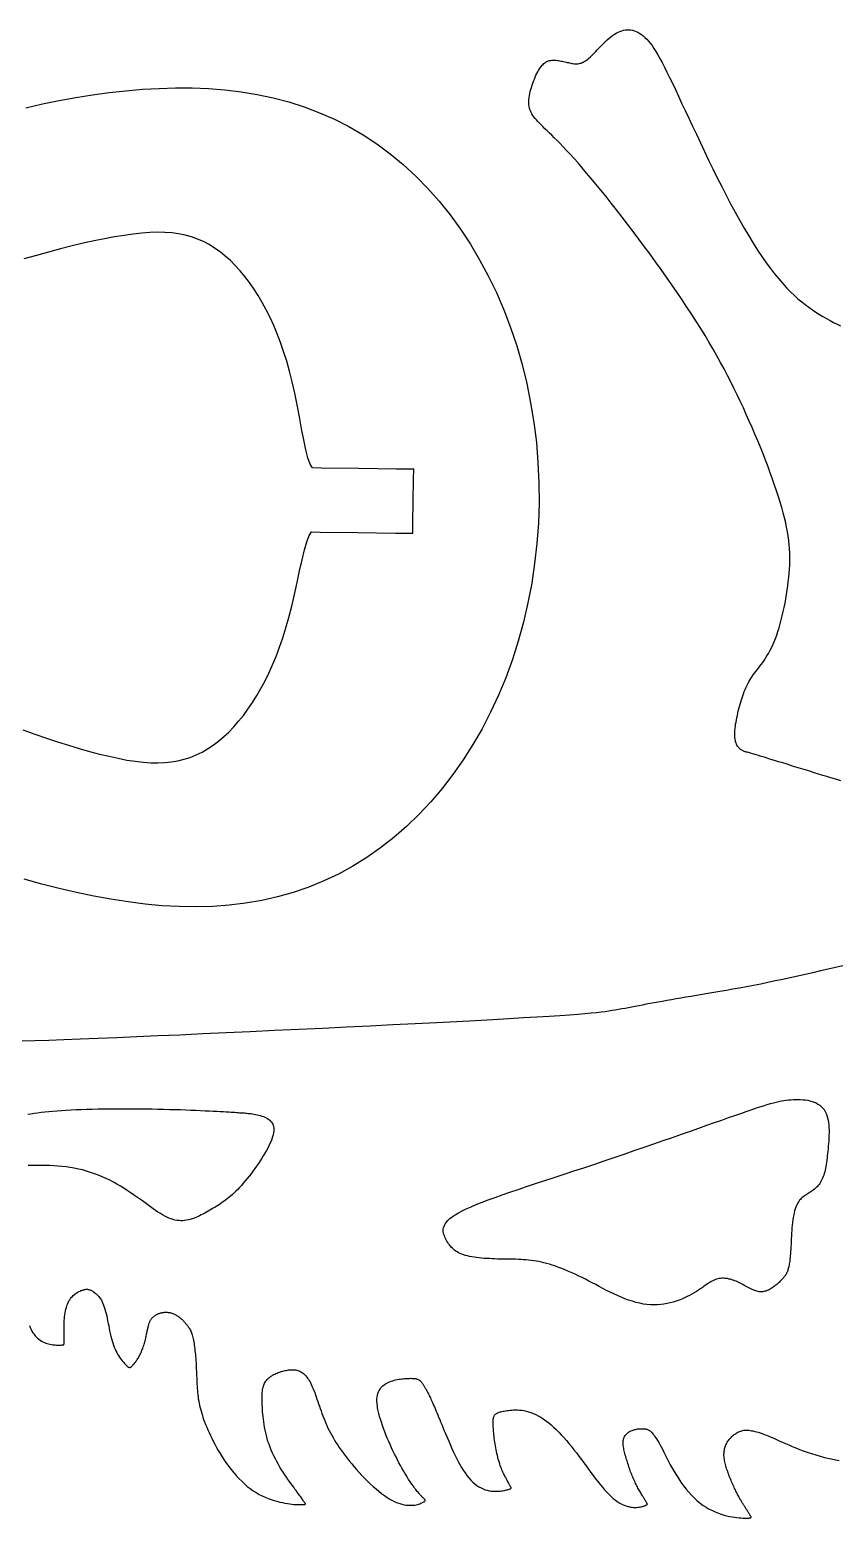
# Model space of a CAD drawing. Header units: millimetres. Extents: x 183 to 709, y 54 to 434.
# Drawn here: x 451.3 to 511.8, y 53.6 to 165.1 of the extents above; entities that cross this region are included whole.
import ezdxf

# ---------------------------------------------------------------- set-up
doc = ezdxf.new("R2010")
doc.units = ezdxf.units.MM

msp = doc.modelspace()

# ---------------------------------------------------------------- linework, layer by layer
for p, q in [((473.11, 132.27), (472.47, 132.28)), ((475.94, 132.23), (473.11, 132.27)), ((478.76, 132.19), (475.94, 132.23)), ((480.05, 132.18), (478.76, 132.19)), ((480.04, 131.43), (480.05, 132.18)), ((480.02, 129.78), (480.04, 131.43)), ((479.99, 128.13), (480.02, 129.78)), ((472.41, 127.48), (473.05, 127.47)), ((473.05, 127.47), (475.87, 127.43)), ((475.87, 127.43), (478.7, 127.39)), ((478.7, 127.39), (479.98, 127.38)), ((479.98, 127.38), (479.99, 128.13))]:
    msp.add_line(p, q)
for points in [[(512.04, 108.83), (511.81, 108.9), (511.56, 108.98), (511.28, 109.06), (510.99, 109.15), (510.69, 109.24), (510.37, 109.34), (510.04, 109.44), (509.71, 109.55), (509.37, 109.65), (509.03, 109.76), (508.68, 109.86), (508.34, 109.97), (508.01, 110.07), (507.69, 110.17), (507.37, 110.26), (507.07, 110.36), (506.79, 110.44), (506.53, 110.52), (506.29, 110.6), (506.08, 110.66), (505.88, 110.72), (505.71, 110.78), (505.56, 110.82), (505.42, 110.86), (505.31, 110.9), (505.21, 110.92), (505.13, 110.95), (505.06, 110.97), (505, 110.98), (504.95, 110.99), (504.91, 111), (504.87, 111.01), (504.83, 111.03), (504.8, 111.04), (504.76, 111.05), (504.72, 111.07), (504.67, 111.1), (504.62, 111.12), (504.58, 111.15), (504.53, 111.19), (504.48, 111.22), (504.43, 111.27), (504.39, 111.32), (504.34, 111.38), (504.3, 111.44), (504.26, 111.51), (504.22, 111.58), (504.19, 111.67), (504.16, 111.76), (504.14, 111.86), (504.12, 111.96), (504.11, 112.08), (504.1, 112.2), (504.1, 112.33), (504.1, 112.47), (504.11, 112.61), (504.12, 112.76), (504.14, 112.91), (504.16, 113.07), (504.19, 113.23), (504.22, 113.4), (504.25, 113.56), (504.29, 113.73), (504.32, 113.9), (504.36, 114.07), (504.41, 114.24), (504.45, 114.4), (504.5, 114.57), (504.54, 114.73), (504.59, 114.89), (504.64, 115.05), (504.7, 115.21), (504.75, 115.36), (504.81, 115.52), (504.87, 115.67), (504.93, 115.81), (505, 115.96), (505.07, 116.1), (505.15, 116.24), (505.22, 116.38), (505.3, 116.51), (505.39, 116.64), (505.48, 116.77), (505.57, 116.9), (505.67, 117.03), (505.77, 117.15), (505.87, 117.28), (505.97, 117.42), (506.08, 117.56), (506.19, 117.7), (506.3, 117.86), (506.41, 118.02), (506.51, 118.2), (506.62, 118.38), (506.73, 118.58), (506.84, 118.79), (506.94, 119.01), (507.04, 119.24), (507.14, 119.49), (507.24, 119.75), (507.33, 120.02), (507.42, 120.3), (507.5, 120.59), (507.58, 120.89), (507.65, 121.2), (507.73, 121.51), (507.79, 121.83), (507.86, 122.15), (507.92, 122.47), (507.97, 122.79), (508.02, 123.12), (508.06, 123.44), (508.1, 123.76), (508.14, 124.07), (508.17, 124.38), (508.19, 124.69), (508.21, 124.99), (508.22, 125.29), (508.22, 125.6), (508.21, 125.9), (508.2, 126.21), (508.17, 126.52), (508.14, 126.83), (508.1, 127.16), (508.04, 127.49), (507.98, 127.83), (507.91, 128.17), (507.82, 128.54), (507.72, 128.91), (507.62, 129.3), (507.5, 129.7), (507.37, 130.12), (507.23, 130.55), (507.08, 130.99), (506.93, 131.44), (506.76, 131.9), (506.59, 132.37), (506.4, 132.85), (506.22, 133.33), (506.02, 133.82), (505.82, 134.31), (505.61, 134.8), (505.4, 135.3), (505.18, 135.79), (504.96, 136.29), (504.74, 136.78), (504.51, 137.27), (504.28, 137.75), (504.04, 138.24), (503.8, 138.72), (503.55, 139.21), (503.3, 139.69), (503.03, 140.18), (502.76, 140.68), (502.47, 141.17), (502.18, 141.68), (501.87, 142.19), (501.55, 142.71), (501.22, 143.23), (500.88, 143.77), (500.52, 144.31), (500.16, 144.86), (499.78, 145.42), (499.39, 145.98), (498.99, 146.56), (498.58, 147.13), (498.17, 147.71), (497.75, 148.28), (497.33, 148.85), (496.91, 149.42), (496.49, 149.98), (496.07, 150.53), (495.66, 151.07), (495.25, 151.6), (494.85, 152.11), (494.46, 152.61), (494.07, 153.08), (493.7, 153.53), (493.34, 153.97), (493, 154.37), (492.67, 154.76), (492.36, 155.12), (492.06, 155.46), (491.77, 155.77), (491.5, 156.06), (491.25, 156.33), (491.01, 156.58), (490.79, 156.8), (490.58, 157.01), (490.39, 157.2), (490.21, 157.38), (490.04, 157.54), (489.88, 157.69), (489.74, 157.83), (489.6, 157.97), (489.47, 158.1), (489.36, 158.22), (489.25, 158.35), (489.15, 158.46), (489.06, 158.58), (488.98, 158.69), (488.91, 158.8), (488.85, 158.91), (488.8, 159.02), (488.75, 159.13), (488.72, 159.25), (488.69, 159.36), (488.68, 159.49), (488.67, 159.61), (488.67, 159.74), (488.68, 159.88), (488.69, 160.02), (488.72, 160.17), (488.75, 160.32), (488.78, 160.47), (488.82, 160.63), (488.87, 160.78), (488.92, 160.94), (488.97, 161.1), (489.03, 161.25), (489.09, 161.4), (489.15, 161.55), (489.21, 161.69), (489.28, 161.82), (489.34, 161.95), (489.41, 162.06), (489.47, 162.17), (489.54, 162.27), (489.6, 162.36), (489.67, 162.44), (489.74, 162.51), (489.8, 162.57), (489.87, 162.63), (489.94, 162.68), (490.01, 162.72), (490.08, 162.75), (490.16, 162.78), (490.23, 162.8), (490.31, 162.81), (490.39, 162.83), (490.47, 162.83), (490.55, 162.83), (490.64, 162.83), (490.72, 162.82), (490.81, 162.81), (490.9, 162.8), (491, 162.78), (491.09, 162.76), (491.18, 162.74), (491.27, 162.72), (491.37, 162.7), (491.46, 162.68), (491.55, 162.66), (491.64, 162.64), (491.73, 162.62), (491.81, 162.6), (491.9, 162.58), (491.98, 162.57), (492.06, 162.56), (492.14, 162.56), (492.22, 162.55), (492.29, 162.55), (492.37, 162.56), (492.45, 162.57), (492.52, 162.59), (492.6, 162.61), (492.67, 162.64), (492.75, 162.68), (492.83, 162.72), (492.91, 162.77), (493, 162.83), (493.09, 162.9), (493.18, 162.97), (493.27, 163.06), (493.37, 163.15), (493.47, 163.25), (493.58, 163.36), (493.69, 163.47), (493.8, 163.59), (493.92, 163.72), (494.04, 163.84), (494.16, 163.97), (494.29, 164.09), (494.42, 164.22), (494.55, 164.34), (494.68, 164.46), (494.82, 164.57), (494.95, 164.67), (495.09, 164.76), (495.22, 164.85), (495.36, 164.92), (495.5, 164.98), (495.63, 165.03), (495.77, 165.07), (495.91, 165.09), (496.04, 165.1), (496.18, 165.1), (496.31, 165.09), (496.45, 165.06), (496.58, 165.02), (496.72, 164.97), (496.85, 164.91), (496.98, 164.83), (497.11, 164.74), (497.24, 164.64), (497.37, 164.53), (497.5, 164.4), (497.63, 164.25), (497.77, 164.09), (497.9, 163.91), (498.04, 163.71), (498.18, 163.48), (498.34, 163.23), (498.49, 162.95), (498.66, 162.64), (498.84, 162.3), (499.02, 161.92), (499.22, 161.52), (499.43, 161.09), (499.65, 160.62), (499.88, 160.13), (500.12, 159.61), (500.38, 159.06), (500.65, 158.48), (500.93, 157.88), (501.22, 157.27), (501.52, 156.63), (501.82, 155.99), (502.14, 155.33), (502.46, 154.68), (502.79, 154.02), (503.12, 153.36), (503.45, 152.71), (503.79, 152.07), (504.13, 151.44), (504.47, 150.82), (504.8, 150.23), (505.14, 149.66), (505.47, 149.12), (505.8, 148.6), (506.13, 148.11), (506.45, 147.65), (506.77, 147.22), (507.08, 146.81), (507.39, 146.43), (507.69, 146.09), (507.98, 145.77), (508.27, 145.47), (508.56, 145.2), (508.83, 144.95), (509.11, 144.72), (509.38, 144.51), (509.65, 144.31), (509.91, 144.12), (510.18, 143.94), (510.44, 143.77), (510.7, 143.61), (510.96, 143.46), (511.23, 143.32), (511.49, 143.18), (511.76, 143.04), (512.02, 142.92)], [(451, 159.26), (452.25, 159.54), (453.5, 159.8), (454.75, 160.02), (456, 160.22), (457.24, 160.39), (458.49, 160.53), (459.74, 160.64), (460.98, 160.71), (462.22, 160.75), (463.46, 160.74), (464.69, 160.69), (465.91, 160.6), (467.12, 160.45), (468.33, 160.25), (469.52, 160), (470.7, 159.69), (471.86, 159.32), (473, 158.89), (474.11, 158.4), (475.2, 157.85), (476.26, 157.23), (477.3, 156.55), (478.3, 155.81), (479.26, 155), (480.2, 154.14), (481.09, 153.23), (481.95, 152.26), (482.78, 151.23), (483.56, 150.16), (484.3, 149.04), (484.99, 147.87), (485.64, 146.66), (486.25, 145.41), (486.8, 144.12), (487.31, 142.79), (487.77, 141.43), (488.17, 140.03), (488.52, 138.6), (488.81, 137.14), (489.05, 135.67), (489.24, 134.18), (489.36, 132.67), (489.43, 131.16), (489.44, 129.65), (489.39, 128.13), (489.28, 126.62), (489.11, 125.12), (488.89, 123.64), (488.61, 122.17), (488.27, 120.72), (487.88, 119.3), (487.44, 117.92), (486.94, 116.56), (486.4, 115.25), (485.81, 113.97), (485.17, 112.74), (484.48, 111.55), (483.76, 110.4), (482.99, 109.3), (482.18, 108.25), (481.33, 107.25), (480.44, 106.31), (479.52, 105.42), (478.56, 104.58), (477.57, 103.81), (476.55, 103.09), (475.5, 102.44), (474.42, 101.85), (473.32, 101.33), (472.19, 100.87), (471.03, 100.48), (469.86, 100.15), (468.67, 99.88), (467.46, 99.67), (466.24, 99.52), (465, 99.43), (463.75, 99.39), (462.49, 99.41), (461.22, 99.48), (459.95, 99.6), (458.67, 99.76), (457.38, 99.96), (456.09, 100.19), (454.79, 100.47), (453.49, 100.77), (452.19, 101.1), (450.89, 101.46)], [(472.47, 132.28), (472.3, 132.56), (472.13, 133.02), (471.98, 133.64), (471.82, 134.39), (471.66, 135.21), (471.49, 136.1), (471.32, 137), (471.14, 137.88), (470.95, 138.73), (470.75, 139.52), (470.54, 140.28), (470.31, 140.99), (470.08, 141.68), (469.83, 142.32), (469.57, 142.94), (469.3, 143.54), (469.01, 144.11), (468.71, 144.66), (468.4, 145.19), (468.08, 145.69), (467.75, 146.17), (467.41, 146.62), (467.06, 147.04), (466.69, 147.44), (466.32, 147.81), (465.94, 148.15), (465.55, 148.47), (465.14, 148.75), (464.73, 149.01), (464.3, 149.23), (463.86, 149.42), (463.41, 149.58), (462.94, 149.71), (462.45, 149.81), (461.95, 149.88), (461.42, 149.92), (460.87, 149.93), (460.29, 149.91), (459.68, 149.87), (459.04, 149.8), (458.36, 149.7), (457.64, 149.59), (456.9, 149.45), (456.12, 149.29), (455.3, 149.11), (454.47, 148.91), (453.6, 148.69), (452.71, 148.45), (451.8, 148.2), (450.86, 147.93)], [(450.78, 112.65), (451.67, 112.34), (452.54, 112.04), (453.38, 111.76), (454.21, 111.5), (455.01, 111.26), (455.78, 111.04), (456.52, 110.84), (457.24, 110.67), (457.92, 110.52), (458.58, 110.39), (459.2, 110.3), (459.79, 110.23), (460.36, 110.19), (460.9, 110.18), (461.42, 110.2), (461.92, 110.25), (462.4, 110.33), (462.87, 110.45), (463.32, 110.59), (463.77, 110.77), (464.2, 110.98), (464.62, 111.23), (465.03, 111.5), (465.43, 111.8), (465.82, 112.13), (466.21, 112.49), (466.58, 112.88), (466.94, 113.3), (467.3, 113.74), (467.64, 114.21), (467.98, 114.7), (468.3, 115.22), (468.61, 115.76), (468.92, 116.32), (469.2, 116.91), (469.48, 117.52), (469.75, 118.16), (470, 118.84), (470.25, 119.54), (470.48, 120.29), (470.71, 121.08), (470.92, 121.92), (471.12, 122.8), (471.32, 123.7), (471.51, 124.57), (471.69, 125.4), (471.87, 126.14), (472.05, 126.75), (472.23, 127.21), (472.41, 127.48)], [(512.2, 94.97), (511.64, 94.85), (511.08, 94.72), (510.52, 94.59), (509.95, 94.46), (509.38, 94.33), (508.82, 94.2), (508.25, 94.08), (507.69, 93.96), (507.13, 93.84), (506.58, 93.72), (506.04, 93.61), (505.5, 93.51), (504.98, 93.41), (504.46, 93.31), (503.96, 93.22), (503.47, 93.13), (502.99, 93.05), (502.53, 92.97), (502.09, 92.89), (501.65, 92.82), (501.23, 92.75), (500.83, 92.68), (500.44, 92.62), (500.06, 92.55), (499.7, 92.49), (499.35, 92.43), (499.01, 92.37), (498.68, 92.31), (498.36, 92.26), (498.06, 92.2), (497.76, 92.14), (497.47, 92.09), (497.19, 92.04), (496.92, 91.99), (496.65, 91.93), (496.39, 91.89), (496.13, 91.84), (495.88, 91.79), (495.64, 91.75), (495.39, 91.7), (495.15, 91.66), (494.91, 91.62), (494.66, 91.58), (494.39, 91.54), (494.09, 91.5), (493.75, 91.46), (493.35, 91.42), (492.88, 91.38), (492.34, 91.33), (491.72, 91.29), (491, 91.24), (490.19, 91.18), (489.28, 91.13), (488.28, 91.07), (487.18, 91), (485.98, 90.94), (484.67, 90.86), (483.26, 90.79), (481.75, 90.71), (480.16, 90.63), (478.5, 90.55), (476.79, 90.46), (475.03, 90.38), (473.24, 90.29), (471.44, 90.2), (469.62, 90.12), (467.81, 90.03), (466.02, 89.95), (464.27, 89.87), (462.55, 89.79), (460.9, 89.72), (459.31, 89.65), (457.81, 89.59), (456.39, 89.53), (455.07, 89.48), (453.85, 89.43), (452.72, 89.39), (451.68, 89.36), (450.73, 89.33)], [(451.15, 83.85), (451.38, 83.89), (451.63, 83.93), (451.88, 83.97), (452.15, 84), (452.43, 84.03), (452.72, 84.06), (453.02, 84.09), (453.34, 84.12), (453.68, 84.14), (454.02, 84.16), (454.39, 84.18), (454.76, 84.2), (455.15, 84.21), (455.55, 84.23), (455.97, 84.24), (456.39, 84.25), (456.83, 84.26), (457.27, 84.26), (457.72, 84.27), (458.18, 84.27), (458.64, 84.27), (459.09, 84.27), (459.55, 84.27), (460, 84.26), (460.45, 84.25), (460.9, 84.24), (461.34, 84.24), (461.76, 84.22), (462.18, 84.21), (462.59, 84.2), (462.99, 84.18), (463.37, 84.17), (463.74, 84.16), (464.09, 84.14), (464.43, 84.12), (464.75, 84.11), (465.04, 84.09), (465.32, 84.08), (465.57, 84.07), (465.8, 84.05), (466.01, 84.04), (466.2, 84.03), (466.37, 84.02), (466.52, 84.01), (466.66, 84), (466.79, 83.99), (466.9, 83.98), (467.01, 83.97), (467.11, 83.97), (467.2, 83.96), (467.29, 83.95), (467.38, 83.95), (467.47, 83.94), (467.56, 83.93), (467.66, 83.92), (467.76, 83.91), (467.87, 83.9), (467.98, 83.88), (468.09, 83.86), (468.21, 83.84), (468.33, 83.82), (468.45, 83.79), (468.57, 83.76), (468.68, 83.72), (468.8, 83.68), (468.91, 83.64), (469.01, 83.58), (469.11, 83.53), (469.2, 83.47), (469.28, 83.4), (469.36, 83.32), (469.42, 83.24), (469.48, 83.15), (469.52, 83.05), (469.55, 82.95), (469.57, 82.84), (469.58, 82.72), (469.58, 82.59), (469.56, 82.46), (469.53, 82.31), (469.49, 82.16), (469.43, 82), (469.37, 81.84), (469.29, 81.67), (469.21, 81.49), (469.12, 81.31), (469.02, 81.13), (468.91, 80.94), (468.79, 80.75), (468.67, 80.56), (468.55, 80.36), (468.42, 80.17), (468.28, 79.97), (468.15, 79.78), (468.01, 79.59), (467.87, 79.4), (467.72, 79.22), (467.58, 79.04), (467.43, 78.86), (467.29, 78.69), (467.15, 78.53), (467.01, 78.38), (466.87, 78.23), (466.73, 78.09), (466.6, 77.97), (466.47, 77.85), (466.34, 77.73), (466.21, 77.63), (466.09, 77.53), (465.97, 77.43), (465.85, 77.34), (465.73, 77.26), (465.61, 77.18), (465.5, 77.1), (465.38, 77.03), (465.27, 76.95), (465.15, 76.88), (465.03, 76.81), (464.91, 76.74), (464.79, 76.66), (464.66, 76.59), (464.53, 76.52), (464.4, 76.44), (464.27, 76.37), (464.14, 76.31), (464.01, 76.24), (463.87, 76.18), (463.73, 76.12), (463.6, 76.07), (463.46, 76.02), (463.32, 75.98), (463.18, 75.94), (463.03, 75.91), (462.89, 75.89), (462.75, 75.88), (462.61, 75.88), (462.46, 75.89), (462.32, 75.9), (462.17, 75.93), (462.03, 75.97), (461.88, 76.01), (461.72, 76.07), (461.57, 76.14), (461.41, 76.23), (461.24, 76.32), (461.08, 76.42), (460.9, 76.53), (460.72, 76.65), (460.54, 76.78), (460.35, 76.92), (460.15, 77.06), (459.95, 77.21), (459.74, 77.36), (459.52, 77.51), (459.3, 77.67), (459.07, 77.83), (458.83, 77.99), (458.59, 78.15), (458.34, 78.31), (458.09, 78.46), (457.83, 78.62), (457.56, 78.76), (457.29, 78.91), (457.01, 79.04), (456.73, 79.17), (456.44, 79.29), (456.15, 79.4), (455.85, 79.5), (455.55, 79.59), (455.25, 79.68), (454.94, 79.75), (454.63, 79.81), (454.32, 79.86), (454.02, 79.91), (453.71, 79.94), (453.41, 79.97), (453.1, 79.99), (452.81, 80.01), (452.52, 80.02), (452.23, 80.02), (451.95, 80.02), (451.68, 80.02), (451.42, 80.02), (451.17, 80.02)], [(451.28, 68.03), (451.33, 67.88), (451.4, 67.74), (451.46, 67.61), (451.54, 67.49), (451.62, 67.37), (451.7, 67.26), (451.79, 67.17), (451.88, 67.08), (451.98, 67), (452.08, 66.92), (452.18, 66.86), (452.28, 66.8), (452.39, 66.76), (452.5, 66.71), (452.6, 66.68), (452.71, 66.65), (452.81, 66.62), (452.92, 66.6), (453.02, 66.59), (453.11, 66.58), (453.2, 66.57), (453.29, 66.56), (453.37, 66.56), (453.45, 66.56), (453.51, 66.56), (453.57, 66.56), (453.63, 66.56), (453.68, 66.56), (453.72, 66.57), (453.75, 66.57), (453.78, 66.58), (453.81, 66.58), (453.83, 66.59), (453.84, 66.59), (453.85, 66.6), (453.86, 66.61), (453.86, 66.62), (453.87, 66.63), (453.87, 66.65), (453.87, 66.67), (453.87, 66.69), (453.87, 66.71), (453.87, 66.74), (453.87, 66.78), (453.87, 66.81), (453.87, 66.86), (453.87, 66.9), (453.87, 66.96), (453.87, 67.02), (453.87, 67.08), (453.87, 67.15), (453.87, 67.23), (453.87, 67.32), (453.87, 67.41), (453.87, 67.51), (453.87, 67.62), (453.87, 67.73), (453.87, 67.86), (453.87, 67.99), (453.87, 68.12), (453.87, 68.26), (453.88, 68.4), (453.89, 68.55), (453.9, 68.69), (453.92, 68.84), (453.94, 68.98), (453.97, 69.12), (454, 69.26), (454.04, 69.39), (454.08, 69.52), (454.12, 69.64), (454.17, 69.76), (454.23, 69.87), (454.29, 69.96), (454.35, 70.06), (454.42, 70.14), (454.49, 70.21), (454.56, 70.28), (454.64, 70.35), (454.71, 70.4), (454.78, 70.46), (454.86, 70.5), (454.93, 70.54), (455, 70.58), (455.07, 70.61), (455.13, 70.64), (455.19, 70.66), (455.25, 70.68), (455.3, 70.7), (455.35, 70.71), (455.39, 70.72), (455.43, 70.73), (455.47, 70.73), (455.5, 70.74), (455.54, 70.74), (455.57, 70.74), (455.6, 70.74), (455.63, 70.74), (455.66, 70.73), (455.7, 70.73), (455.73, 70.72), (455.77, 70.71), (455.81, 70.69), (455.86, 70.67), (455.91, 70.65), (455.96, 70.62), (456.02, 70.59), (456.08, 70.55), (456.14, 70.51), (456.2, 70.46), (456.27, 70.41), (456.33, 70.35), (456.4, 70.28), (456.47, 70.2), (456.53, 70.12), (456.6, 70.02), (456.66, 69.92), (456.72, 69.81), (456.78, 69.68), (456.83, 69.55), (456.88, 69.41), (456.93, 69.25), (456.97, 69.09), (457.02, 68.92), (457.06, 68.75), (457.09, 68.57), (457.13, 68.38), (457.17, 68.19), (457.21, 68), (457.25, 67.81), (457.28, 67.62), (457.33, 67.43), (457.37, 67.24), (457.41, 67.06), (457.46, 66.89), (457.51, 66.72), (457.57, 66.56), (457.62, 66.41), (457.69, 66.26), (457.75, 66.13), (457.81, 66), (457.88, 65.88), (457.95, 65.77), (458.02, 65.66), (458.08, 65.57), (458.15, 65.48), (458.21, 65.39), (458.28, 65.32), (458.34, 65.25), (458.39, 65.19), (458.45, 65.13), (458.5, 65.08), (458.54, 65.04), (458.58, 65), (458.62, 64.97), (458.65, 64.94), (458.68, 64.92), (458.71, 64.9), (458.74, 64.89), (458.76, 64.88), (458.78, 64.88), (458.8, 64.88), (458.82, 64.88), (458.83, 64.89), (458.85, 64.9), (458.87, 64.91), (458.89, 64.93), (458.91, 64.95), (458.94, 64.97), (458.96, 65), (458.99, 65.03), (459.02, 65.06), (459.05, 65.1), (459.09, 65.13), (459.12, 65.17), (459.16, 65.22), (459.2, 65.26), (459.24, 65.31), (459.27, 65.37), (459.31, 65.42), (459.35, 65.48), (459.39, 65.55), (459.43, 65.61), (459.47, 65.68), (459.51, 65.76), (459.55, 65.83), (459.59, 65.91), (459.63, 66), (459.67, 66.08), (459.7, 66.17), (459.74, 66.26), (459.77, 66.34), (459.8, 66.44), (459.83, 66.53), (459.86, 66.62), (459.89, 66.71), (459.91, 66.8), (459.94, 66.89), (459.96, 66.98), (459.98, 67.07), (460, 67.16), (460.02, 67.24), (460.04, 67.32), (460.05, 67.4), (460.07, 67.48), (460.09, 67.56), (460.1, 67.63), (460.12, 67.71), (460.13, 67.78), (460.15, 67.84), (460.16, 67.91), (460.17, 67.97), (460.19, 68.03), (460.21, 68.09), (460.22, 68.15), (460.24, 68.2), (460.26, 68.25), (460.28, 68.3), (460.3, 68.34), (460.32, 68.38), (460.34, 68.42), (460.36, 68.46), (460.39, 68.5), (460.41, 68.53), (460.44, 68.57), (460.47, 68.6), (460.49, 68.63), (460.52, 68.66), (460.56, 68.68), (460.59, 68.71), (460.62, 68.73), (460.65, 68.76), (460.69, 68.78), (460.72, 68.81), (460.76, 68.83), (460.8, 68.85), (460.83, 68.87), (460.87, 68.89), (460.91, 68.91), (460.95, 68.92), (461, 68.94), (461.04, 68.95), (461.09, 68.97), (461.13, 68.98), (461.18, 68.99), (461.23, 69), (461.28, 69.01), (461.33, 69.01), (461.38, 69.02), (461.44, 69.02), (461.49, 69.02), (461.55, 69.02), (461.6, 69.02), (461.66, 69.01), (461.72, 69.01), (461.78, 69), (461.84, 68.98), (461.9, 68.97), (461.95, 68.95), (462.01, 68.93), (462.07, 68.91), (462.13, 68.88), (462.19, 68.86), (462.24, 68.83), (462.3, 68.79), (462.35, 68.76), (462.41, 68.72), (462.46, 68.68), (462.51, 68.64), (462.56, 68.6), (462.61, 68.56), (462.66, 68.51), (462.71, 68.47), (462.75, 68.42), (462.8, 68.37), (462.84, 68.33), (462.89, 68.28), (462.93, 68.23), (462.97, 68.18), (463.02, 68.13), (463.06, 68.08), (463.1, 68.03), (463.13, 67.98), (463.17, 67.93), (463.21, 67.87), (463.24, 67.82), (463.28, 67.76), (463.31, 67.7), (463.35, 67.63), (463.38, 67.56), (463.41, 67.49), (463.44, 67.4), (463.46, 67.32), (463.49, 67.23), (463.52, 67.13), (463.54, 67.03), (463.56, 66.92), (463.58, 66.8), (463.6, 66.68), (463.62, 66.55), (463.64, 66.42), (463.66, 66.28), (463.67, 66.14), (463.69, 66), (463.7, 65.85), (463.72, 65.7), (463.73, 65.55), (463.74, 65.39), (463.75, 65.23), (463.76, 65.07), (463.77, 64.91), (463.77, 64.75), (463.78, 64.59), (463.79, 64.43), (463.79, 64.27), (463.8, 64.11), (463.8, 63.95), (463.81, 63.79), (463.82, 63.64), (463.83, 63.48), (463.84, 63.32), (463.85, 63.16), (463.86, 63.01), (463.88, 62.85), (463.9, 62.69), (463.92, 62.53), (463.95, 62.37), (463.98, 62.2), (464.01, 62.04), (464.05, 61.87), (464.1, 61.7), (464.15, 61.53), (464.2, 61.35), (464.26, 61.17), (464.32, 60.99), (464.39, 60.8), (464.47, 60.61), (464.55, 60.41), (464.63, 60.21), (464.73, 60.01), (464.83, 59.8), (464.93, 59.58), (465.04, 59.36), (465.16, 59.14), (465.29, 58.9), (465.42, 58.67), (465.56, 58.43), (465.71, 58.18), (465.87, 57.94), (466.03, 57.7), (466.2, 57.46), (466.38, 57.23), (466.57, 57), (466.76, 56.78), (466.96, 56.57), (467.17, 56.36), (467.38, 56.17), (467.59, 55.98), (467.81, 55.81), (468.03, 55.65), (468.26, 55.51), (468.48, 55.38), (468.71, 55.26), (468.93, 55.16), (469.16, 55.07), (469.38, 54.99), (469.6, 54.92), (469.81, 54.86), (470.02, 54.8), (470.22, 54.76), (470.41, 54.72), (470.59, 54.69), (470.77, 54.67), (470.93, 54.65), (471.08, 54.63), (471.22, 54.62), (471.35, 54.61), (471.46, 54.61), (471.56, 54.61), (471.64, 54.61), (471.72, 54.61), (471.78, 54.61), (471.83, 54.62), (471.87, 54.62), (471.9, 54.63), (471.92, 54.64), (471.94, 54.65), (471.94, 54.66), (471.94, 54.68), (471.93, 54.69), (471.92, 54.71), (471.9, 54.74), (471.88, 54.77), (471.86, 54.8), (471.83, 54.84), (471.8, 54.88), (471.77, 54.93), (471.73, 54.99), (471.69, 55.05), (471.64, 55.11), (471.59, 55.19), (471.53, 55.27), (471.47, 55.35), (471.4, 55.45), (471.33, 55.55), (471.25, 55.66), (471.16, 55.78), (471.07, 55.91), (470.97, 56.04), (470.86, 56.19), (470.75, 56.34), (470.63, 56.5), (470.52, 56.67), (470.4, 56.85), (470.28, 57.03), (470.15, 57.22), (470.03, 57.42), (469.92, 57.62), (469.8, 57.83), (469.69, 58.04), (469.58, 58.26), (469.48, 58.47), (469.38, 58.69), (469.3, 58.91), (469.22, 59.13), (469.14, 59.35), (469.08, 59.56), (469.02, 59.78), (468.97, 59.99), (468.92, 60.2), (468.89, 60.41), (468.85, 60.62), (468.82, 60.82), (468.8, 61.01), (468.77, 61.21), (468.76, 61.39), (468.74, 61.57), (468.73, 61.75), (468.72, 61.92), (468.71, 62.08), (468.71, 62.23), (468.7, 62.38), (468.7, 62.52), (468.7, 62.65), (468.7, 62.78), (468.71, 62.9), (468.71, 63.01), (468.72, 63.12), (468.74, 63.22), (468.75, 63.31), (468.77, 63.4), (468.8, 63.49), (468.82, 63.57), (468.85, 63.64), (468.89, 63.72), (468.93, 63.79), (468.98, 63.85), (469.03, 63.92), (469.08, 63.98), (469.14, 64.04), (469.21, 64.1), (469.27, 64.15), (469.34, 64.2), (469.42, 64.25), (469.49, 64.3), (469.57, 64.35), (469.65, 64.39), (469.73, 64.43), (469.82, 64.46), (469.9, 64.5), (469.99, 64.53), (470.07, 64.56), (470.16, 64.59), (470.25, 64.61), (470.33, 64.64), (470.42, 64.66), (470.5, 64.67), (470.59, 64.69), (470.67, 64.7), (470.76, 64.71), (470.84, 64.71), (470.92, 64.72), (471, 64.72), (471.08, 64.71), (471.15, 64.71), (471.23, 64.7), (471.3, 64.68), (471.37, 64.66), (471.45, 64.64), (471.52, 64.61), (471.59, 64.57), (471.65, 64.53), (471.72, 64.49), (471.79, 64.44), (471.85, 64.38), (471.92, 64.32), (471.98, 64.25), (472.04, 64.17), (472.11, 64.09), (472.17, 64), (472.23, 63.9), (472.29, 63.8), (472.35, 63.68), (472.41, 63.56), (472.46, 63.43), (472.52, 63.29), (472.58, 63.15), (472.64, 63), (472.69, 62.84), (472.75, 62.68), (472.81, 62.51), (472.87, 62.34), (472.93, 62.16), (472.99, 61.99), (473.05, 61.81), (473.11, 61.63), (473.18, 61.44), (473.25, 61.26), (473.32, 61.08), (473.39, 60.9), (473.46, 60.71), (473.54, 60.53), (473.63, 60.35), (473.72, 60.17), (473.81, 59.99), (473.91, 59.81), (474.01, 59.63), (474.12, 59.44), (474.23, 59.26), (474.36, 59.07), (474.48, 58.88), (474.62, 58.69), (474.76, 58.49), (474.91, 58.29), (475.07, 58.08), (475.23, 57.88), (475.41, 57.66), (475.59, 57.45), (475.78, 57.23), (475.97, 57.01), (476.17, 56.79), (476.38, 56.58), (476.59, 56.37), (476.8, 56.17), (477.01, 55.97), (477.23, 55.79), (477.44, 55.61), (477.65, 55.44), (477.86, 55.29), (478.07, 55.15), (478.27, 55.03), (478.46, 54.92), (478.65, 54.83), (478.83, 54.75), (479.01, 54.69), (479.17, 54.64), (479.33, 54.6), (479.49, 54.58), (479.63, 54.56), (479.77, 54.56), (479.9, 54.56), (480.02, 54.57), (480.13, 54.58), (480.24, 54.6), (480.34, 54.63), (480.43, 54.65), (480.51, 54.68), (480.58, 54.71), (480.65, 54.74), (480.7, 54.76), (480.75, 54.79), (480.8, 54.81), (480.83, 54.83), (480.86, 54.86), (480.88, 54.87), (480.9, 54.89), (480.91, 54.9), (480.92, 54.92), (480.92, 54.93), (480.92, 54.94), (480.92, 54.94), (480.91, 54.95), (480.9, 54.96), (480.89, 54.97), (480.88, 54.99), (480.87, 55), (480.85, 55.02), (480.83, 55.04), (480.81, 55.06), (480.79, 55.08), (480.76, 55.11), (480.73, 55.13), (480.7, 55.17), (480.67, 55.2), (480.64, 55.24), (480.6, 55.28), (480.56, 55.32), (480.52, 55.37), (480.48, 55.42), (480.43, 55.48), (480.38, 55.54), (480.32, 55.6), (480.27, 55.67), (480.21, 55.74), (480.14, 55.82), (480.08, 55.91), (480, 56.01), (479.93, 56.12), (479.85, 56.24), (479.76, 56.36), (479.67, 56.5), (479.58, 56.65), (479.48, 56.81), (479.38, 56.97), (479.28, 57.15), (479.17, 57.34), (479.07, 57.54), (478.95, 57.74), (478.84, 57.96), (478.73, 58.18), (478.62, 58.4), (478.5, 58.64), (478.39, 58.87), (478.28, 59.11), (478.18, 59.35), (478.07, 59.59), (477.97, 59.83), (477.88, 60.07), (477.79, 60.31), (477.71, 60.55), (477.63, 60.78), (477.56, 61), (477.49, 61.22), (477.44, 61.43), (477.39, 61.63), (477.35, 61.83), (477.33, 62.01), (477.31, 62.19), (477.3, 62.36), (477.3, 62.52), (477.31, 62.67), (477.34, 62.8), (477.37, 62.93), (477.41, 63.05), (477.47, 63.16), (477.53, 63.26), (477.59, 63.36), (477.67, 63.44), (477.75, 63.52), (477.84, 63.59), (477.94, 63.66), (478.04, 63.72), (478.14, 63.77), (478.25, 63.82), (478.36, 63.86), (478.48, 63.89), (478.59, 63.93), (478.7, 63.96), (478.82, 63.98), (478.93, 64), (479.05, 64.02), (479.16, 64.03), (479.27, 64.04), (479.37, 64.05), (479.47, 64.06), (479.57, 64.07), (479.66, 64.07), (479.74, 64.07), (479.82, 64.08), (479.9, 64.07), (479.97, 64.07), (480.04, 64.07), (480.1, 64.06), (480.16, 64.05), (480.21, 64.04), (480.26, 64.03), (480.31, 64.02), (480.35, 64), (480.39, 63.98), (480.43, 63.96), (480.47, 63.94), (480.5, 63.91), (480.53, 63.89), (480.57, 63.86), (480.6, 63.82), (480.63, 63.79), (480.66, 63.76), (480.69, 63.72), (480.71, 63.68), (480.74, 63.64), (480.77, 63.6), (480.79, 63.56), (480.82, 63.52), (480.84, 63.48), (480.87, 63.43), (480.89, 63.39), (480.92, 63.34), (480.94, 63.3), (480.97, 63.25), (481, 63.2), (481.02, 63.15), (481.05, 63.1), (481.08, 63.04), (481.11, 62.98), (481.15, 62.91), (481.18, 62.85), (481.22, 62.77), (481.26, 62.69), (481.3, 62.61), (481.34, 62.51), (481.39, 62.41), (481.43, 62.31), (481.48, 62.19), (481.54, 62.07), (481.6, 61.94), (481.66, 61.8), (481.72, 61.65), (481.78, 61.5), (481.85, 61.34), (481.92, 61.17), (482, 60.99), (482.07, 60.8), (482.15, 60.61), (482.24, 60.41), (482.32, 60.2), (482.41, 59.99), (482.51, 59.77), (482.6, 59.54), (482.7, 59.31), (482.8, 59.06), (482.91, 58.82), (483.02, 58.58), (483.13, 58.33), (483.25, 58.09), (483.37, 57.85), (483.5, 57.62), (483.63, 57.4), (483.76, 57.18), (483.9, 56.98), (484.04, 56.79), (484.18, 56.61), (484.33, 56.44), (484.48, 56.29), (484.63, 56.16), (484.79, 56.04), (484.94, 55.94), (485.1, 55.86), (485.26, 55.79), (485.41, 55.73), (485.56, 55.69), (485.71, 55.65), (485.86, 55.63), (486, 55.61), (486.14, 55.61), (486.28, 55.61), (486.4, 55.61), (486.53, 55.62), (486.64, 55.64), (486.74, 55.65), (486.84, 55.67), (486.93, 55.69), (487.01, 55.71), (487.07, 55.73), (487.13, 55.75), (487.19, 55.77), (487.23, 55.78), (487.27, 55.8), (487.29, 55.82), (487.32, 55.83), (487.33, 55.84), (487.34, 55.85), (487.34, 55.87), (487.34, 55.88), (487.34, 55.89), (487.33, 55.91), (487.32, 55.92), (487.31, 55.94), (487.3, 55.96), (487.29, 55.98), (487.28, 56.01), (487.26, 56.04), (487.24, 56.07), (487.23, 56.1), (487.21, 56.14), (487.19, 56.17), (487.16, 56.21), (487.14, 56.26), (487.11, 56.3), (487.09, 56.35), (487.06, 56.41), (487.03, 56.46), (487, 56.52), (486.97, 56.58), (486.93, 56.64), (486.9, 56.71), (486.86, 56.78), (486.82, 56.86), (486.78, 56.94), (486.74, 57.03), (486.7, 57.12), (486.66, 57.21), (486.62, 57.31), (486.58, 57.42), (486.54, 57.53), (486.51, 57.65), (486.47, 57.77), (486.43, 57.89), (486.39, 58.02), (486.36, 58.16), (486.33, 58.3), (486.29, 58.44), (486.26, 58.58), (486.23, 58.72), (486.21, 58.87), (486.18, 59.01), (486.16, 59.16), (486.13, 59.3), (486.11, 59.44), (486.09, 59.58), (486.08, 59.72), (486.06, 59.85), (486.05, 59.98), (486.03, 60.1), (486.02, 60.22), (486.02, 60.33), (486.01, 60.44), (486, 60.53), (486, 60.63), (486, 60.71), (486, 60.79), (486, 60.87), (486.01, 60.93), (486.01, 61), (486.02, 61.05), (486.03, 61.1), (486.04, 61.15), (486.05, 61.19), (486.07, 61.23), (486.09, 61.27), (486.11, 61.3), (486.13, 61.33), (486.16, 61.36), (486.19, 61.39), (486.22, 61.42), (486.26, 61.44), (486.3, 61.47), (486.35, 61.49), (486.4, 61.51), (486.46, 61.53), (486.52, 61.55), (486.59, 61.57), (486.66, 61.59), (486.75, 61.6), (486.83, 61.62), (486.93, 61.64), (487.04, 61.65), (487.15, 61.67), (487.27, 61.68), (487.39, 61.69), (487.53, 61.7), (487.67, 61.71), (487.82, 61.7), (487.97, 61.69), (488.13, 61.68), (488.3, 61.65), (488.47, 61.61), (488.64, 61.57), (488.82, 61.51), (489.01, 61.44), (489.19, 61.36), (489.38, 61.26), (489.57, 61.15), (489.76, 61.03), (489.95, 60.89), (490.14, 60.75), (490.34, 60.58), (490.53, 60.41), (490.72, 60.23), (490.91, 60.04), (491.1, 59.84), (491.3, 59.63), (491.49, 59.41), (491.68, 59.19), (491.87, 58.96), (492.05, 58.72), (492.24, 58.48), (492.43, 58.24), (492.61, 58), (492.79, 57.75), (492.97, 57.51), (493.15, 57.26), (493.33, 57.02), (493.5, 56.78), (493.67, 56.55), (493.85, 56.33), (494.02, 56.11), (494.18, 55.91), (494.35, 55.72), (494.51, 55.54), (494.68, 55.37), (494.84, 55.22), (494.99, 55.08), (495.15, 54.96), (495.3, 54.84), (495.45, 54.75), (495.6, 54.67), (495.74, 54.6), (495.88, 54.54), (496.02, 54.49), (496.15, 54.46), (496.28, 54.43), (496.41, 54.41), (496.52, 54.4), (496.64, 54.4), (496.74, 54.4), (496.84, 54.41), (496.94, 54.42), (497.03, 54.44), (497.11, 54.45), (497.18, 54.47), (497.25, 54.49), (497.3, 54.51), (497.35, 54.53), (497.4, 54.54), (497.44, 54.56), (497.47, 54.58), (497.49, 54.59), (497.51, 54.6), (497.53, 54.61), (497.54, 54.62), (497.54, 54.63), (497.55, 54.64), (497.55, 54.65), (497.54, 54.66), (497.54, 54.67), (497.53, 54.69), (497.52, 54.7), (497.51, 54.72), (497.5, 54.74), (497.49, 54.76), (497.48, 54.78), (497.46, 54.81), (497.45, 54.83), (497.43, 54.86), (497.41, 54.9), (497.39, 54.93), (497.36, 54.97), (497.34, 55.02), (497.31, 55.06), (497.28, 55.11), (497.25, 55.16), (497.22, 55.22), (497.19, 55.28), (497.15, 55.34), (497.11, 55.4), (497.07, 55.47), (497.03, 55.54), (496.99, 55.62), (496.94, 55.69), (496.9, 55.77), (496.85, 55.85), (496.81, 55.94), (496.76, 56.02), (496.72, 56.11), (496.67, 56.2), (496.63, 56.29), (496.58, 56.39), (496.54, 56.48), (496.5, 56.58), (496.46, 56.67), (496.42, 56.77), (496.38, 56.87), (496.34, 56.97), (496.3, 57.06), (496.27, 57.17), (496.23, 57.27), (496.2, 57.37), (496.16, 57.47), (496.13, 57.57), (496.1, 57.68), (496.06, 57.78), (496.03, 57.89), (496, 58), (495.97, 58.1), (495.94, 58.21), (495.9, 58.32), (495.87, 58.43), (495.85, 58.53), (495.82, 58.64), (495.8, 58.75), (495.78, 58.85), (495.76, 58.95), (495.75, 59.05), (495.74, 59.15), (495.74, 59.24), (495.75, 59.33), (495.75, 59.42), (495.77, 59.5), (495.79, 59.58), (495.81, 59.65), (495.85, 59.72), (495.88, 59.78), (495.93, 59.84), (495.98, 59.9), (496.03, 59.95), (496.08, 60), (496.14, 60.04), (496.21, 60.08), (496.27, 60.11), (496.34, 60.15), (496.41, 60.17), (496.48, 60.2), (496.55, 60.22), (496.62, 60.24), (496.69, 60.25), (496.75, 60.27), (496.82, 60.28), (496.89, 60.29), (496.95, 60.29), (497.01, 60.3), (497.07, 60.3), (497.13, 60.3), (497.19, 60.3), (497.24, 60.3), (497.29, 60.3), (497.34, 60.29), (497.39, 60.29), (497.43, 60.28), (497.48, 60.27), (497.52, 60.26), (497.57, 60.24), (497.61, 60.22), (497.66, 60.2), (497.7, 60.17), (497.75, 60.14), (497.8, 60.09), (497.85, 60.04), (497.91, 59.99), (497.97, 59.92), (498.03, 59.84), (498.09, 59.75), (498.16, 59.65), (498.24, 59.54), (498.31, 59.41), (498.4, 59.27), (498.48, 59.12), (498.58, 58.95), (498.68, 58.76), (498.78, 58.55), (498.89, 58.33), (499.01, 58.1), (499.14, 57.85), (499.27, 57.6), (499.42, 57.34), (499.57, 57.08), (499.73, 56.81), (499.9, 56.54), (500.07, 56.28), (500.26, 56.03), (500.45, 55.78), (500.65, 55.54), (500.86, 55.31), (501.07, 55.09), (501.29, 54.9), (501.51, 54.72), (501.74, 54.55), (501.96, 54.41), (502.19, 54.28), (502.42, 54.16), (502.64, 54.06), (502.87, 53.97), (503.09, 53.89), (503.3, 53.83), (503.51, 53.77), (503.71, 53.73), (503.9, 53.69), (504.09, 53.66), (504.26, 53.64), (504.42, 53.62), (504.56, 53.61), (504.7, 53.6), (504.82, 53.59), (504.92, 53.59), (505.01, 53.59), (505.09, 53.59), (505.16, 53.6), (505.21, 53.61), (505.25, 53.62), (505.29, 53.63), (505.31, 53.64), (505.32, 53.65), (505.32, 53.67), (505.32, 53.69), (505.31, 53.71), (505.3, 53.73), (505.28, 53.76), (505.26, 53.79), (505.24, 53.82), (505.22, 53.85), (505.2, 53.89), (505.18, 53.93), (505.15, 53.97), (505.13, 54.01), (505.1, 54.05), (505.08, 54.1), (505.05, 54.14), (505.02, 54.19), (504.99, 54.23), (504.96, 54.28), (504.93, 54.33), (504.9, 54.37), (504.87, 54.42), (504.84, 54.47), (504.81, 54.51), (504.78, 54.56), (504.76, 54.6), (504.73, 54.65), (504.7, 54.7), (504.66, 54.75), (504.63, 54.8), (504.6, 54.85), (504.57, 54.91), (504.53, 54.96), (504.5, 55.02), (504.46, 55.09), (504.43, 55.15), (504.39, 55.22), (504.35, 55.3), (504.31, 55.37), (504.27, 55.45), (504.22, 55.54), (504.18, 55.63), (504.14, 55.72), (504.09, 55.81), (504.05, 55.91), (504, 56.01), (503.95, 56.11), (503.91, 56.21), (503.86, 56.32), (503.82, 56.42), (503.77, 56.53), (503.73, 56.64), (503.69, 56.75), (503.65, 56.86), (503.61, 56.97), (503.57, 57.08), (503.53, 57.18), (503.49, 57.29), (503.46, 57.4), (503.43, 57.51), (503.4, 57.61), (503.38, 57.71), (503.36, 57.82), (503.34, 57.92), (503.32, 58.01), (503.31, 58.11), (503.3, 58.2), (503.29, 58.29), (503.29, 58.38), (503.3, 58.47), (503.3, 58.56), (503.31, 58.64), (503.32, 58.72), (503.34, 58.8), (503.36, 58.87), (503.38, 58.95), (503.41, 59.02), (503.44, 59.09), (503.47, 59.16), (503.5, 59.23), (503.54, 59.29), (503.58, 59.36), (503.63, 59.42), (503.67, 59.48), (503.72, 59.54), (503.77, 59.59), (503.82, 59.65), (503.88, 59.71), (503.94, 59.76), (504, 59.81), (504.06, 59.86), (504.12, 59.9), (504.18, 59.95), (504.25, 59.99), (504.32, 60.03), (504.39, 60.06), (504.46, 60.09), (504.54, 60.12), (504.61, 60.14), (504.7, 60.16), (504.78, 60.18), (504.87, 60.19), (504.96, 60.19), (505.05, 60.19), (505.15, 60.18), (505.25, 60.17), (505.36, 60.15), (505.47, 60.13), (505.59, 60.1), (505.72, 60.07), (505.85, 60.03), (506, 59.98), (506.14, 59.93), (506.3, 59.87), (506.47, 59.81), (506.64, 59.74), (506.82, 59.66), (507.02, 59.58), (507.22, 59.49), (507.43, 59.39), (507.66, 59.29), (507.89, 59.19), (508.14, 59.08), (508.39, 58.97), (508.66, 58.86), (508.94, 58.75), (509.23, 58.64), (509.53, 58.54), (509.84, 58.43), (510.16, 58.33), (510.49, 58.23), (510.83, 58.14), (511.18, 58.06), (511.54, 57.99), (511.91, 57.92)]]:
    msp.add_lwpolyline(points)
msp.add_lwpolyline([(489.62, 72.78), (489.42, 72.82), (489.23, 72.85), (489.04, 72.88), (488.85, 72.91), (488.66, 72.93), (488.47, 72.95), (488.28, 72.96), (488.09, 72.98), (487.9, 72.98), (487.71, 72.99), (487.51, 73), (487.32, 73), (487.12, 73), (486.92, 73), (486.72, 73.01), (486.52, 73.01), (486.32, 73.01), (486.12, 73.02), (485.92, 73.03), (485.72, 73.04), (485.52, 73.05), (485.32, 73.06), (485.13, 73.08), (484.94, 73.1), (484.76, 73.12), (484.58, 73.14), (484.4, 73.17), (484.23, 73.2), (484.07, 73.24), (483.92, 73.28), (483.78, 73.32), (483.65, 73.37), (483.52, 73.42), (483.41, 73.48), (483.3, 73.54), (483.21, 73.6), (483.11, 73.67), (483.03, 73.75), (482.95, 73.82), (482.87, 73.9), (482.8, 73.98), (482.73, 74.07), (482.66, 74.16), (482.6, 74.25), (482.54, 74.35), (482.49, 74.44), (482.44, 74.54), (482.39, 74.64), (482.35, 74.74), (482.31, 74.85), (482.28, 74.95), (482.27, 75.06), (482.26, 75.17), (482.27, 75.29), (482.3, 75.4), (482.35, 75.52), (482.41, 75.65), (482.51, 75.77), (482.62, 75.9), (482.77, 76.04), (482.94, 76.17), (483.15, 76.32), (483.4, 76.46), (483.68, 76.61), (483.99, 76.77), (484.35, 76.93), (484.74, 77.1), (485.17, 77.27), (485.64, 77.45), (486.15, 77.63), (486.69, 77.82), (487.26, 78.02), (487.87, 78.23), (488.51, 78.44), (489.18, 78.66), (489.87, 78.89), (490.58, 79.12), (491.31, 79.36), (492.05, 79.61), (492.8, 79.85), (493.55, 80.1), (494.31, 80.36), (495.06, 80.61), (495.82, 80.87), (496.56, 81.13), (497.3, 81.38), (498.03, 81.63), (498.74, 81.88), (499.44, 82.12), (500.12, 82.36), (500.77, 82.59), (501.4, 82.81), (502.01, 83.03), (502.59, 83.23), (503.13, 83.42), (503.64, 83.6), (504.11, 83.76), (504.55, 83.92), (504.95, 84.06), (505.32, 84.18), (505.66, 84.3), (505.97, 84.4), (506.26, 84.49), (506.53, 84.58), (506.77, 84.65), (506.99, 84.71), (507.2, 84.76), (507.4, 84.81), (507.59, 84.85), (507.77, 84.88), (507.94, 84.91), (508.12, 84.93), (508.3, 84.94), (508.48, 84.96), (508.66, 84.96), (508.85, 84.96), (509.03, 84.96), (509.21, 84.94), (509.39, 84.93), (509.56, 84.9), (509.73, 84.86), (509.89, 84.82), (510.05, 84.76), (510.19, 84.7), (510.33, 84.62), (510.46, 84.53), (510.58, 84.43), (510.69, 84.32), (510.79, 84.2), (510.87, 84.06), (510.94, 83.92), (511, 83.76), (511.05, 83.59), (511.09, 83.42), (511.12, 83.24), (511.14, 83.05), (511.15, 82.86), (511.16, 82.66), (511.16, 82.46), (511.15, 82.26), (511.14, 82.06), (511.13, 81.86), (511.12, 81.66), (511.1, 81.47), (511.08, 81.28), (511.07, 81.1), (511.05, 80.92), (511.03, 80.74), (511.01, 80.58), (510.99, 80.41), (510.97, 80.25), (510.95, 80.1), (510.93, 79.95), (510.9, 79.81), (510.87, 79.67), (510.84, 79.54), (510.8, 79.42), (510.77, 79.29), (510.72, 79.18), (510.68, 79.07), (510.63, 78.96), (510.58, 78.86), (510.53, 78.76), (510.47, 78.67), (510.41, 78.59), (510.34, 78.51), (510.27, 78.43), (510.2, 78.36), (510.13, 78.3), (510.06, 78.24), (509.98, 78.18), (509.9, 78.13), (509.82, 78.07), (509.75, 78.02), (509.67, 77.98), (509.59, 77.93), (509.51, 77.88), (509.44, 77.83), (509.36, 77.78), (509.29, 77.73), (509.22, 77.67), (509.15, 77.62), (509.08, 77.55), (509.01, 77.48), (508.95, 77.41), (508.89, 77.32), (508.83, 77.23), (508.77, 77.13), (508.72, 77.02), (508.67, 76.9), (508.63, 76.77), (508.58, 76.63), (508.55, 76.47), (508.51, 76.31), (508.48, 76.13), (508.45, 75.94), (508.43, 75.75), (508.4, 75.55), (508.38, 75.35), (508.37, 75.14), (508.35, 74.94), (508.34, 74.73), (508.33, 74.52), (508.32, 74.32), (508.31, 74.12), (508.3, 73.93), (508.29, 73.75), (508.27, 73.58), (508.26, 73.41), (508.25, 73.26), (508.24, 73.12), (508.23, 72.99), (508.21, 72.86), (508.2, 72.75), (508.18, 72.64), (508.16, 72.55), (508.14, 72.45), (508.12, 72.37), (508.1, 72.29), (508.08, 72.22), (508.06, 72.15), (508.04, 72.08), (508.01, 72.02), (507.98, 71.97), (507.96, 71.91), (507.93, 71.86), (507.89, 71.81), (507.86, 71.76), (507.83, 71.72), (507.79, 71.67), (507.75, 71.62), (507.71, 71.57), (507.67, 71.52), (507.62, 71.47), (507.58, 71.42), (507.53, 71.37), (507.47, 71.32), (507.42, 71.26), (507.36, 71.21), (507.3, 71.16), (507.24, 71.1), (507.18, 71.05), (507.11, 70.99), (507.05, 70.94), (506.98, 70.89), (506.91, 70.84), (506.83, 70.79), (506.76, 70.75), (506.68, 70.71), (506.6, 70.67), (506.52, 70.64), (506.44, 70.61), (506.36, 70.59), (506.28, 70.57), (506.19, 70.56), (506.11, 70.56), (506.02, 70.56), (505.93, 70.56), (505.85, 70.58), (505.76, 70.6), (505.67, 70.62), (505.58, 70.65), (505.48, 70.69), (505.39, 70.73), (505.3, 70.77), (505.2, 70.82), (505.11, 70.87), (505.01, 70.92), (504.91, 70.98), (504.81, 71.03), (504.71, 71.09), (504.61, 71.14), (504.51, 71.2), (504.4, 71.25), (504.3, 71.29), (504.19, 71.34), (504.09, 71.38), (503.98, 71.42), (503.88, 71.46), (503.77, 71.49), (503.66, 71.51), (503.56, 71.54), (503.45, 71.55), (503.35, 71.56), (503.25, 71.57), (503.14, 71.57), (503.04, 71.56), (502.94, 71.55), (502.84, 71.53), (502.74, 71.5), (502.65, 71.47), (502.55, 71.43), (502.45, 71.38), (502.34, 71.32), (502.24, 71.26), (502.13, 71.19), (502.02, 71.12), (501.9, 71.04), (501.78, 70.95), (501.65, 70.86), (501.51, 70.77), (501.37, 70.67), (501.22, 70.57), (501.06, 70.47), (500.89, 70.38), (500.71, 70.28), (500.53, 70.19), (500.34, 70.1), (500.14, 70.01), (499.93, 69.93), (499.72, 69.85), (499.49, 69.78), (499.27, 69.72), (499.03, 69.67), (498.79, 69.63), (498.55, 69.6), (498.3, 69.58), (498.04, 69.58), (497.78, 69.58), (497.52, 69.61), (497.25, 69.64), (496.98, 69.7), (496.7, 69.76), (496.43, 69.84), (496.15, 69.93), (495.87, 70.03), (495.59, 70.15), (495.31, 70.27), (495.04, 70.39), (494.76, 70.53), (494.49, 70.66), (494.22, 70.8), (493.95, 70.95), (493.69, 71.09), (493.43, 71.23), (493.17, 71.36), (492.92, 71.49), (492.68, 71.62), (492.43, 71.73), (492.19, 71.85), (491.96, 71.96), (491.73, 72.06), (491.5, 72.16), (491.28, 72.25), (491.06, 72.33), (490.84, 72.41), (490.63, 72.49), (490.42, 72.56), (490.22, 72.62), (490.01, 72.68), (489.81, 72.73)], close=True)

doc.saveas('drawing.dxf')
